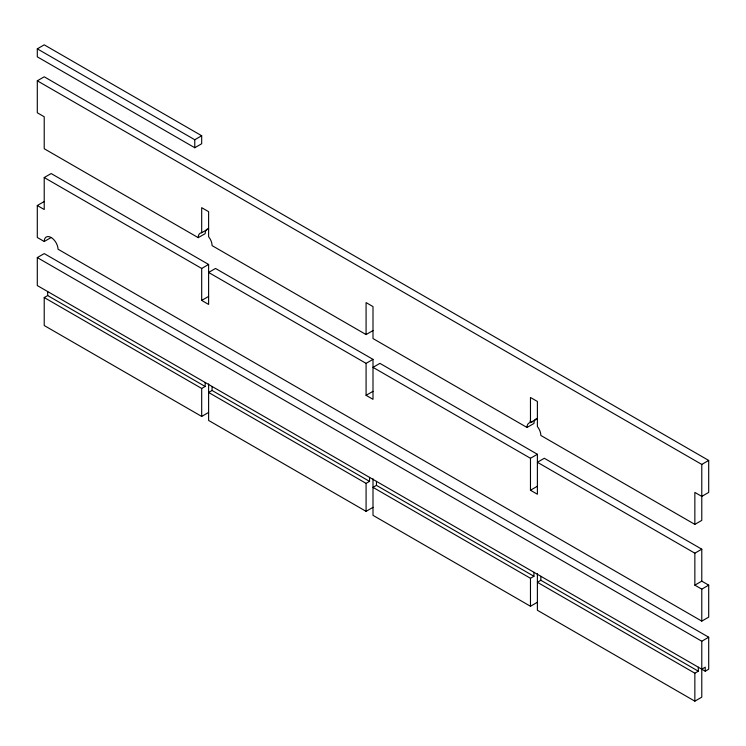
<?xml version="1.0" encoding="UTF-8"?>
<svg xmlns="http://www.w3.org/2000/svg" width="746" height="746" viewBox="0 0 746 746"><rect width="100%" height="100%" fill="white"/><g stroke="black" fill="none" stroke-linecap="round" stroke-linejoin="round"><path stroke-width="1.12" d="M44.219 201.523L37.3 205.514L37.3 237.489L44.247 241.499L44.406 239.755A9.791 5.651 60 0 1 51.838 237.927A9.791 5.651 60 0 1 58.057 249.229L701.781 621.12L708.7 617.119L708.7 585.153L701.781 581.153L694.852 585.153L694.852 553.178L537.39 462.268L544.31 458.277L701.781 549.187L701.781 581.153M198.231 237.657L198.455 235.745A9.791 5.651 60 0 1 201.662 232.733L208.591 228.733A9.791 5.651 60 0 0 205.383 231.754L205.15 233.657L198.231 237.657L44.219 148.734L44.219 116.768L37.3 112.767L37.3 80.801L44.219 76.801L708.7 460.441L708.7 492.407L701.781 496.407L694.852 492.407L694.852 524.382L701.781 520.382L701.781 464.432L37.3 80.801M37.3 48.835L44.219 44.835L201.69 135.744L201.69 143.745L194.771 147.736L37.3 56.827L37.3 48.835L194.771 139.744L201.69 135.744M44.219 177.539L51.148 173.548L208.61 264.457L208.61 304.424L201.69 300.424L201.69 268.457L44.219 177.539L44.219 209.514L37.3 205.514M44.247 241.499L51.166 237.498M37.3 257.584L44.219 253.593L708.7 637.224L708.7 669.199L705.24 671.195L37.3 285.559L37.3 257.584L701.781 641.224L708.7 637.224M208.61 412.445L201.69 416.436L44.219 325.526L44.219 297.551L47.679 295.556L205.15 386.465L205.15 382.465M201.69 268.457L208.61 264.457M201.69 300.424L208.61 296.432M44.219 297.551L201.69 388.461L205.15 386.465M369.54 481.375L212.069 390.466L208.61 392.461L366.081 483.371L369.54 481.375L369.54 477.375M201.69 232.733L201.69 207.677L208.61 211.678L208.61 236.734L210.027 238.785A9.791 5.651 60 0 1 212.069 245.611L366.081 334.562L373 330.562M366.081 363.367L373 359.367L373 399.334L366.081 395.333L366.081 363.367L208.61 272.449L215.529 268.457L373 359.367M366.081 395.333L373 391.333M533.931 576.285L376.46 485.376L373 487.371L530.471 578.281L533.931 576.285L533.931 572.285M208.61 383.901L208.61 420.436L366.081 511.346L373 507.355M527.002 427.467A9.791 5.651 60 0 1 530.471 422.544L537.39 418.553A9.791 5.651 60 0 0 533.931 423.476L527.002 427.467L373 338.553L373 306.587L366.081 302.587L366.081 334.562M530.471 458.277L537.39 454.277L537.39 494.234L530.471 490.243L530.471 458.277L373 367.358L379.919 363.367L537.39 454.277M530.471 490.243L537.39 486.243M701.781 464.432L708.7 460.441M698.321 671.195L540.85 580.276L537.39 582.281L694.852 673.19L698.321 671.195L698.321 667.194M373 478.801L373 515.346L530.471 606.256L537.39 602.255M694.852 553.178L701.781 549.187M694.852 585.153L701.781 589.144L708.7 585.153M701.781 669.199L705.24 667.194L705.24 671.195M537.39 573.711L537.39 610.256L694.852 701.165L701.781 697.165L701.781 641.224M529.902 421.145L531.917 422.311M694.852 524.382L540.85 435.459A9.791 5.651 60 0 0 537.39 426.544L537.39 401.469L530.471 397.497L530.471 422.544M701.781 589.144L701.781 621.12M694.852 673.19L694.852 701.165M540.85 576.285L540.85 580.276M530.471 578.281L530.471 606.256M376.46 481.375L376.46 485.376M366.081 483.371L366.081 511.346M212.069 386.465L212.069 390.466M201.69 388.461L201.69 416.436M194.771 139.744L194.771 147.736M47.679 291.555L47.679 295.556"/></g></svg>
